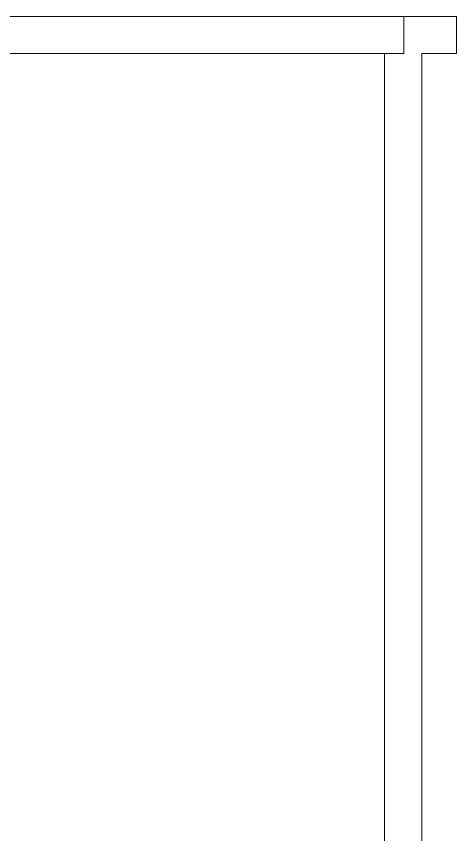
# Model space of a CAD drawing. Header units: millimetres. Extents: x 169 to 14583, y -399 to 10804.
# Drawn here: x 12948 to 13422, y 2395 to 3276 of the extents above; entities that cross this region are included whole.
import ezdxf

# ---------------------------------------------------------------- set-up
doc = ezdxf.new("R2010")
doc.units = ezdxf.units.MM
doc.header["$LTSCALE"] = 35

msp = doc.modelspace()

# ---------------------------------------------------------------- linework, layer by layer
at = {"color": 7, "linetype": 'Continuous', "lineweight": 18}
for p, q in [((13364.985, 3276.159), (11403.243, 3276.159)), ((13364.985, 3236.159), (13364.985, 3276.159)), ((13364.985, 3276.159), (13421.799, 3276.159)), ((13421.799, 3236.159), (13421.799, 3276.159)), ((13364.985, 3236.159), (11443.243, 3236.159)), ((13344.243, 1076.159), (13344.243, 3236.159)), ((13421.799, 3236.159), (13384.243, 3236.159)), ((13384.243, 1076.159), (13384.243, 3236.159))]:
    msp.add_line(p, q, dxfattribs=at)

doc.saveas('drawing.dxf')
